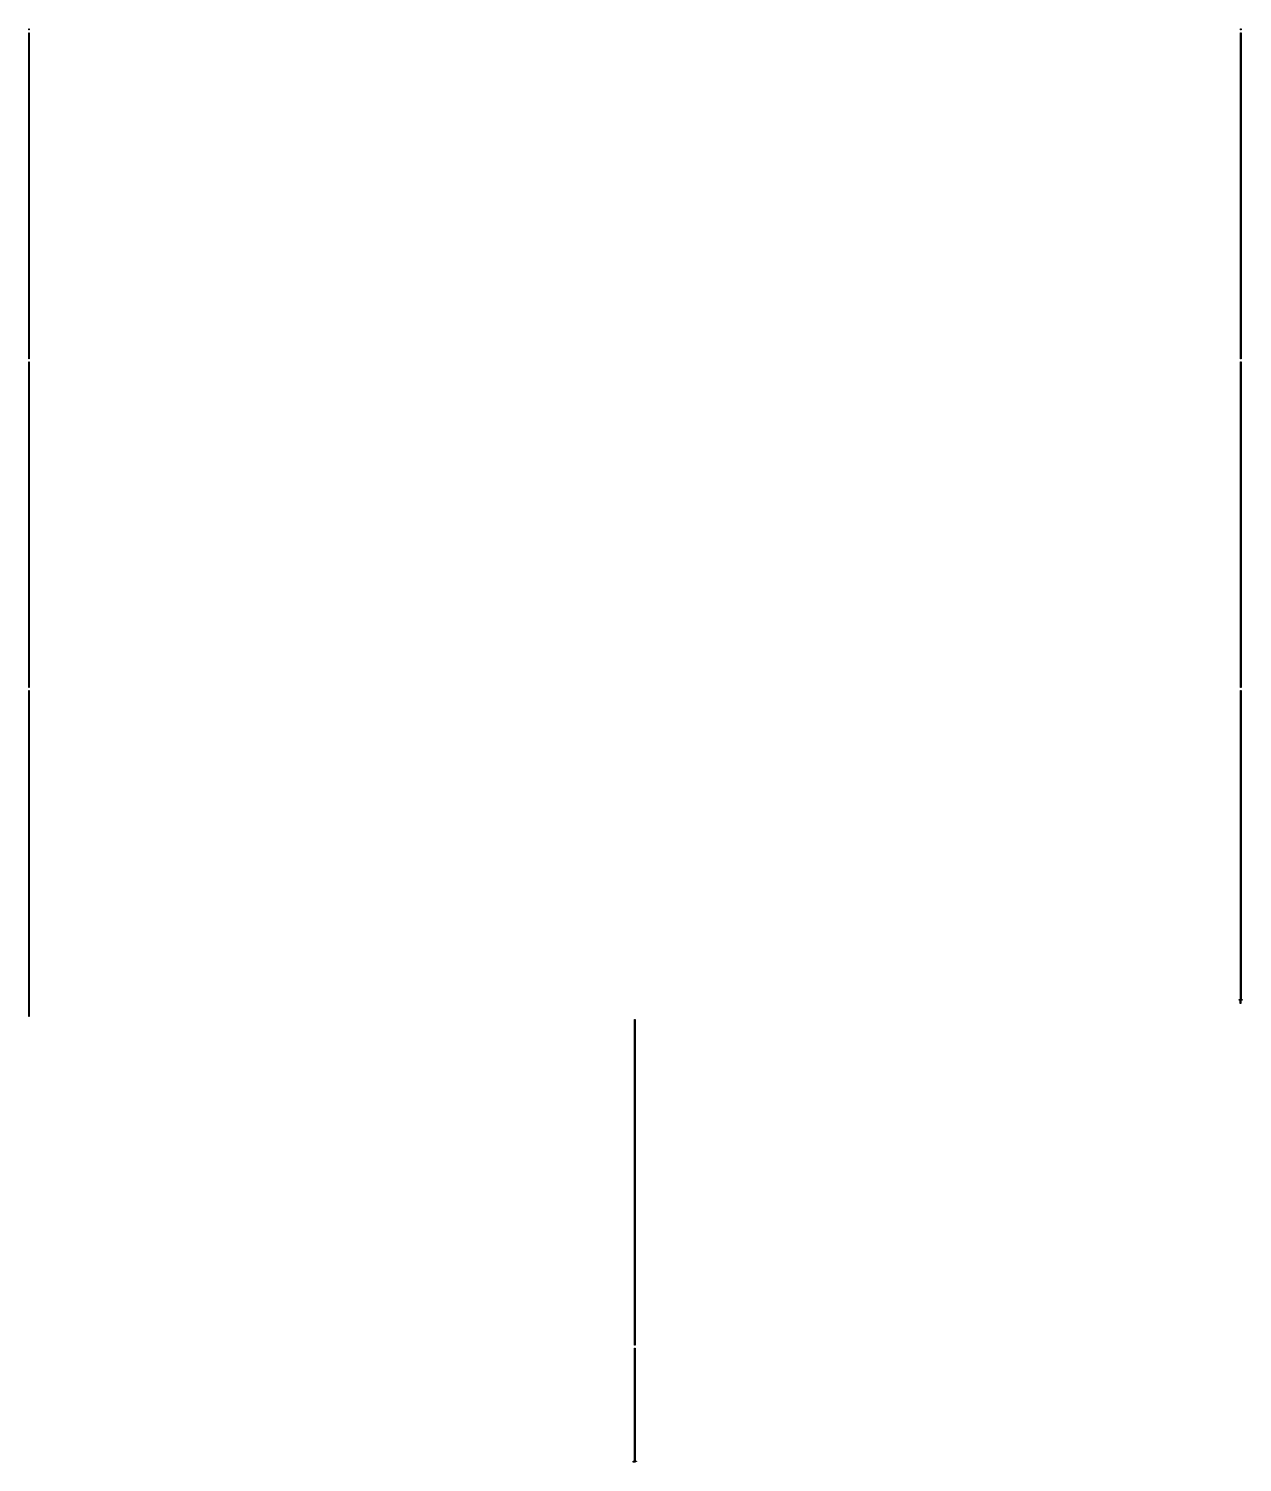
# Model space of a CAD drawing. Header units: millimetres. Extents: x -29 to 9.8, y -19.8 to 26.
import ezdxf

# ---------------------------------------------------------------- set-up
doc = ezdxf.new("R2010")
doc.units = ezdxf.units.MM

msp = doc.modelspace()

# ---------------------------------------------------------------- linework, layer by layer
for points in [[(-28.9745, 25.9695), (-28.9745, 26.0075), (-28.9545, 26.0075), (-28.9545, 25.9695)], [(-28.9745, 15.4695), (-28.9745, 25.8695), (-28.9545, 25.8695), (-28.9545, 15.4695)], [(9.7255, 25.9695), (9.7255, 26.0075), (9.7455, 26.0075), (9.7455, 25.9695)], [(9.7255, 15.4695), (9.7255, 25.8695), (9.7455, 25.8695), (9.7455, 15.4695)], [(-28.9745, 4.9695), (-28.9745, 15.3695), (-28.9545, 15.3695), (-28.9545, 4.9695)], [(9.7255, 4.9695), (9.7255, 15.3695), (9.7455, 15.3695), (9.7455, 4.9695)], [(-28.9745, -5.5305), (-28.9745, 4.8695), (-28.9545, 4.8695), (-28.9545, -5.5305)], [(9.721102, -5.118649), (9.721102, -5.008786), (9.6855, -5.008786), (9.6855, -4.988786), (9.7255, -4.988786), (9.7255, 4.8695), (9.7455, 4.8695), (9.7455, -4.988786), (9.7855, -4.988786), (9.7855, -5.008786), (9.741102, -5.008786), (9.741102, -5.118649)], [(-9.6245, -16.0305), (-9.6245, -5.6305), (-9.6045, -5.6305), (-9.6045, -16.0305)], [(-9.6645, -19.750344), (-9.6645, -19.730344), (-9.6245, -19.730344), (-9.6245, -16.1305), (-9.6045, -16.1305), (-9.6045, -19.730344), (-9.5645, -19.730344), (-9.5645, -19.750344)], [(-9.6645, -19.771572), (-9.6645, -19.751572), (-9.601566, -19.751572), (-9.601566, -19.771572)]]:
    msp.add_lwpolyline(points, close=True)

doc.saveas('drawing.dxf')
